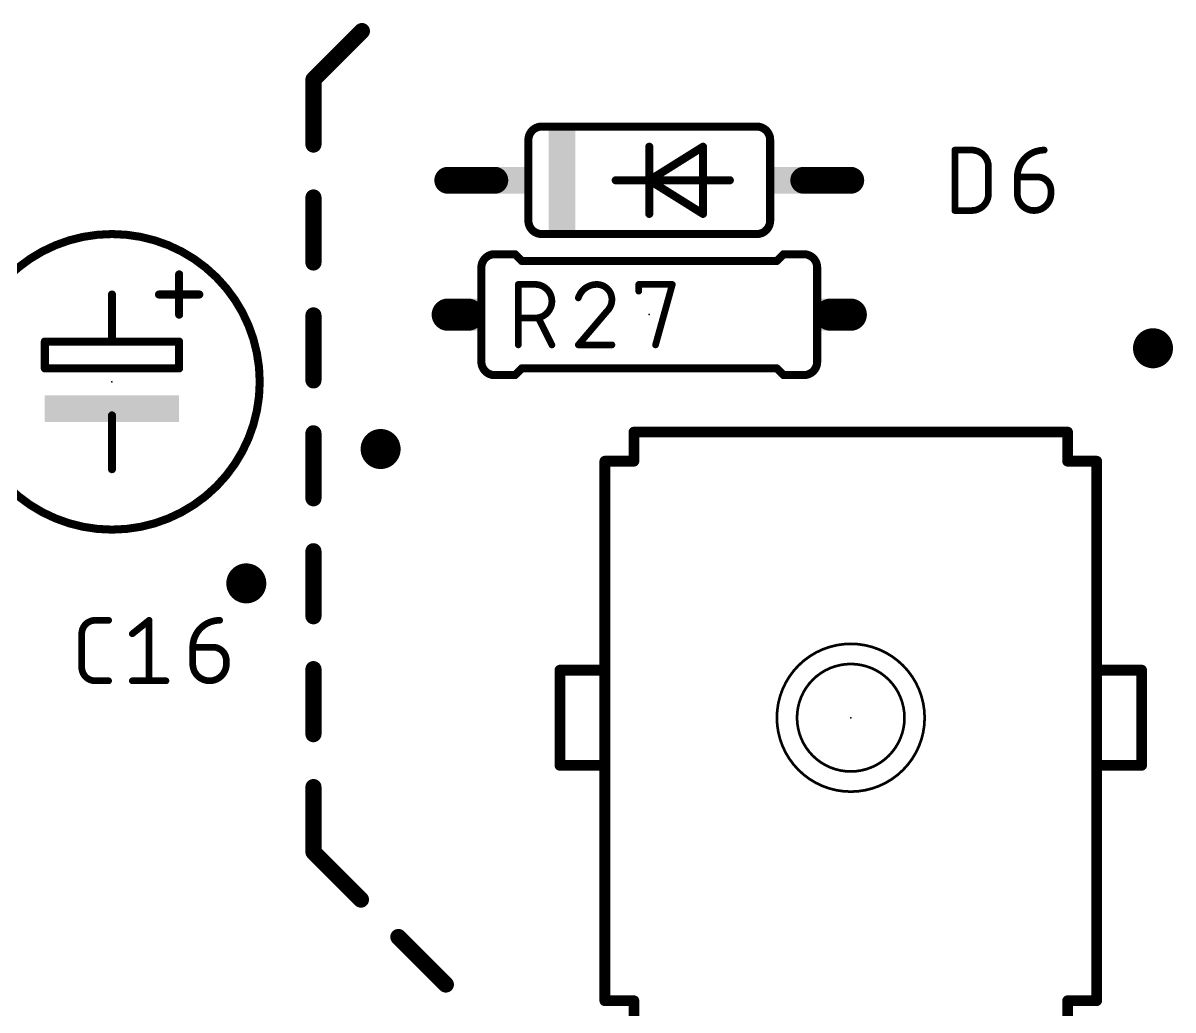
# Model space of a CAD drawing. Extents: x 0 to 81, y 0 to 102.
# Drawn here: x 41.5 to 63.24, y 50.35 to 69.01 of the extents above; entities that cross this region are included whole.
import ezdxf

# ---------------------------------------------------------------- set-up
doc = ezdxf.new("R2010")
doc.units = 0
for name, color, linetype in [('18', 110, 'CONTINUOUS'), ('21', 253, 'CONTINUOUS'), ('23', 53, 'CONTINUOUS'), ('25', 253, 'CONTINUOUS'), ('51', 253, 'CONTINUOUS')]:
    doc.layers.add(name, color=color, linetype=linetype)

# ---------------------------------------------------------------- blocks, each defined once
blk = doc.blocks.new('RECT')
blk.add_solid([(-0.5, -0.5), (0.5, -0.5), (-0.5, 0.5), (0.5, 0.5)])
blk = doc.blocks.new('ROUNDV')
at = {"const_width": 0.5}
blk.add_lwpolyline([(0, -0.25, 1), (0, 0.25, 1), (0, -0.25)], format="xyb", dxfattribs=at)

msp = doc.modelspace()

# ---------------------------------------------------------------- linework, layer by layer
at = {"layer": '21'}
for points, const_width in [([(51.308, 67.056, 0.4142), (51.054, 66.802)], 0.1524), ([(51.308, 67.0941, 1), (51.308, 67.0179)], 0.0762), ([(51.308, 67.0179, 1), (51.308, 67.0941)], 0.0762), ([(55.626, 66.802, 0.4142), (55.372, 67.056)], 0.1524), ([(55.372, 67.0941, 1), (55.372, 67.0179)], 0.0762), ([(55.372, 67.0179, 1), (55.372, 67.0941)], 0.0762), ([(51.0921, 66.802, 1), (51.0159, 66.802)], 0.0762), ([(51.0159, 66.802, 1), (51.0921, 66.802)], 0.0762), ([(55.6641, 66.802, 1), (55.5879, 66.802)], 0.0762), ([(55.5879, 66.802, 1), (55.6641, 66.802)], 0.0762), ([(53.3781, 66.675, 1), (53.3019, 66.675)], 0.0762), ([(54.3941, 66.675, 1), (54.3179, 66.675)], 0.0762), ([(54.3762, 66.6427, 1), (54.3358, 66.7073)], 0.0762), ([(52.705, 66.0781, 1), (52.705, 66.0019)], 0.0762), ([(53.3602, 66.0723, 1), (53.3198, 66.0077)], 0.0762), ([(53.34, 66.0781, 1), (53.34, 66.0019)], 0.0762), ([(53.3781, 66.04, 1), (53.3019, 66.04)], 0.0762), ([(53.3198, 66.0723, 1), (53.3602, 66.0077)], 0.0762), ([(53.34, 66.0019, 1), (53.34, 66.0781)], 0.0762), ([(54.864, 66.0019, 1), (54.864, 66.0781)], 0.0762), ([(53.3019, 66.04, 1), (53.3781, 66.04)], 0.0762), ([(54.3358, 65.3727, 1), (54.3762, 65.4373)], 0.0762), ([(51.054, 65.278, 0.4142), (51.308, 65.024)], 0.1524), ([(51.0921, 65.278, 1), (51.0159, 65.278)], 0.0762), ([(51.0159, 65.278, 1), (51.0921, 65.278)], 0.0762), ([(53.3019, 65.405, 1), (53.3781, 65.405)], 0.0762), ([(54.3179, 65.405, 1), (54.3941, 65.405)], 0.0762), ([(55.372, 65.024, 0.4142), (55.626, 65.278)], 0.1524), ([(55.6641, 65.278, 1), (55.5879, 65.278)], 0.0762), ([(55.5879, 65.278, 1), (55.6641, 65.278)], 0.0762), ([(43.18, 59.436, 1), (43.18, 65.024, 1), (43.18, 59.436)], 0.1524), ([(51.308, 65.0621, 1), (51.308, 64.9859)], 0.0762), ([(51.308, 64.9859, 1), (51.308, 65.0621)], 0.0762), ([(55.372, 65.0621, 1), (55.372, 64.9859)], 0.0762), ([(55.372, 64.9859, 1), (55.372, 65.0621)], 0.0762), ([(50.419, 64.643, 0.4142), (50.165, 64.389)], 0.1524), ([(50.419, 64.6811, 1), (50.419, 64.6049)], 0.0762), ([(50.419, 64.6049, 1), (50.419, 64.6811)], 0.0762), ([(50.8269, 64.6699, 1), (50.7731, 64.6161)], 0.0762), ([(50.8, 64.6049, 1), (50.8, 64.6811)], 0.0762), ([(50.927, 64.5541, 1), (50.927, 64.4779)], 0.0762), ([(55.753, 64.4779, 1), (55.753, 64.5541)], 0.0762), ([(55.88, 64.6811, 1), (55.88, 64.6049)], 0.0762), ([(55.9069, 64.6161, 1), (55.8531, 64.6699)], 0.0762), ([(56.515, 64.389, 0.4142), (56.261, 64.643)], 0.1524), ([(56.261, 64.6811, 1), (56.261, 64.6049)], 0.0762), ([(56.261, 64.6049, 1), (56.261, 64.6811)], 0.0762), ([(50.1269, 64.389, 1), (50.2031, 64.389)], 0.0762), ([(50.9001, 64.4891, 1), (50.9539, 64.5429)], 0.0762), ([(55.7261, 64.5429, 1), (55.7799, 64.4891)], 0.0762), ([(56.4769, 64.389, 1), (56.5531, 64.389)], 0.0762), ([(44.4881, 64.262, 1), (44.4119, 64.262)], 0.0762), ([(44.069, 63.9191, 1), (44.069, 63.8429)], 0.0762), ([(44.4881, 63.881, 1), (44.4119, 63.881)], 0.0762), ([(44.45, 63.9191, 1), (44.45, 63.8429)], 0.0762), ([(44.45, 63.8429, 1), (44.45, 63.9191)], 0.0762), ([(44.831, 63.8429, 1), (44.831, 63.9191)], 0.0762), ([(44.4119, 63.881, 1), (44.4881, 63.881)], 0.0762), ([(44.4119, 63.5, 1), (44.4881, 63.5)], 0.0762), ([(50.165, 62.611, 0.4142), (50.419, 62.357)], 0.1524), ([(50.2031, 62.611, 1), (50.1269, 62.611)], 0.0762), ([(56.261, 62.357, 0.4142), (56.515, 62.611)], 0.1524), ([(56.5531, 62.611, 1), (56.4769, 62.611)], 0.0762), ([(50.419, 62.3951, 1), (50.419, 62.3189)], 0.0762), ([(50.419, 62.3189, 1), (50.419, 62.3951)], 0.0762), ([(50.7731, 62.3839, 1), (50.8269, 62.3301)], 0.0762), ([(50.8, 62.3189, 1), (50.8, 62.3951)], 0.0762), ([(50.927, 62.5221, 1), (50.927, 62.4459)], 0.0762), ([(50.9539, 62.4571, 1), (50.9001, 62.5109)], 0.0762), ([(55.7799, 62.5109, 1), (55.7261, 62.4571)], 0.0762), ([(55.753, 62.4459, 1), (55.753, 62.5221)], 0.0762), ([(55.88, 62.3951, 1), (55.88, 62.3189)], 0.0762), ([(55.8531, 62.3301, 1), (55.9069, 62.3839)], 0.0762), ([(56.261, 62.3951, 1), (56.261, 62.3189)], 0.0762), ([(56.261, 62.3189, 1), (56.261, 62.3951)], 0.0762), ([(53.05, 61.3308, 1), (53.05, 61.2292)], 0.1016), ([(53.1008, 61.28, 1), (52.9992, 61.28)], 0.1016), ([(61.3008, 61.28, 1), (61.1992, 61.28)], 0.1016), ([(61.25, 61.2292, 1), (61.25, 61.3308)], 0.1016), ([(52.5, 60.7808, 1), (52.5, 60.6792)], 0.1016), ([(52.5508, 60.73, 1), (52.4492, 60.73)], 0.1016), ([(52.9992, 60.73, 1), (53.1008, 60.73)], 0.1016), ([(53.05, 60.6792, 1), (53.05, 60.7808)], 0.1016), ([(61.25, 60.7808, 1), (61.25, 60.6792)], 0.1016), ([(61.1992, 60.73, 1), (61.3008, 60.73)], 0.1016), ([(61.8508, 60.73, 1), (61.7492, 60.73)], 0.1016), ([(61.8, 60.6792, 1), (61.8, 60.7808)], 0.1016), ([(52.4492, 58.53, 1), (52.5508, 58.53)], 0.1016), ([(61.7492, 58.53, 1), (61.8508, 58.53)], 0.1016), ([(57.15, 54.483, 1), (57.15, 57.277, 1), (57.15, 54.483)], 0.0508), ([(57.15, 54.864, 1), (57.15, 56.896, 1), (57.15, 54.864)], 0.0508), ([(52.5508, 53.73, 1), (52.4492, 53.73)], 0.1016), ([(61.8508, 53.73, 1), (61.7492, 53.73)], 0.1016), ([(52.5, 50.5808, 1), (52.5, 50.4792)], 0.1016), ([(52.4492, 50.53, 1), (52.5508, 50.53)], 0.1016), ([(53.1008, 50.53, 1), (52.9992, 50.53)], 0.1016), ([(53.05, 50.4792, 1), (53.05, 50.5808)], 0.1016), ([(61.25, 50.5808, 1), (61.25, 50.4792)], 0.1016), ([(61.3008, 50.53, 1), (61.1992, 50.53)], 0.1016), ([(61.7492, 50.53, 1), (61.8508, 50.53)], 0.1016), ([(61.8, 50.4792, 1), (61.8, 50.5808)], 0.1016)]:
    msp.add_lwpolyline(points, format="xyb", dxfattribs=dict(at, const_width=const_width))
for points, const_width in [([(51.308, 67.056), (55.372, 67.056)], 0.1524), ([(51.054, 66.802), (51.054, 65.278)], 0.1524), ([(55.626, 66.802), (55.626, 65.278)], 0.1524), ([(53.34, 66.04), (54.356, 66.675)], 0.1524), ([(53.34, 66.675), (53.34, 66.04)], 0.1524), ([(54.356, 66.675), (54.356, 65.405)], 0.1524), ([(52.705, 66.04), (53.34, 66.04)], 0.1524), ([(54.356, 65.405), (53.34, 66.04)], 0.1524), ([(53.34, 66.04), (54.864, 66.04)], 0.1524), ([(53.34, 66.04), (53.34, 65.405)], 0.1524), ([(51.308, 65.024), (55.372, 65.024)], 0.1524), ([(50.419, 64.643), (50.8, 64.643)], 0.1524), ([(50.927, 64.516), (50.8, 64.643)], 0.1524), ([(55.753, 64.516), (50.927, 64.516)], 0.1524), ([(55.753, 64.516), (55.88, 64.643)], 0.1524), ([(56.261, 64.643), (55.88, 64.643)], 0.1524), ([(44.45, 64.262), (44.45, 63.881)], 0.1524), ([(44.069, 63.881), (44.45, 63.881)], 0.1524), ([(44.45, 63.881), (44.45, 63.5)], 0.1524), ([(44.45, 63.881), (44.831, 63.881)], 0.1524), ([(50.419, 62.357), (50.8, 62.357)], 0.1524), ([(50.927, 62.484), (50.8, 62.357)], 0.1524), ([(55.753, 62.484), (50.927, 62.484)], 0.1524), ([(55.753, 62.484), (55.88, 62.357)], 0.1524), ([(56.261, 62.357), (55.88, 62.357)], 0.1524), ([(53.05, 61.28), (61.25, 61.28)], 0.2032), ([(53.05, 61.28), (53.05, 60.73)], 0.2032), ([(61.25, 60.73), (61.25, 61.28)], 0.2032), ([(53.05, 60.73), (52.5, 60.73)], 0.2032), ([(52.5, 58.53), (52.5, 60.73)], 0.2032), ([(61.8, 60.73), (61.25, 60.73)], 0.2032), ([(61.8, 60.73), (61.8, 58.53)], 0.2032), ([(52.5, 50.53), (52.5, 53.73)], 0.2032), ([(61.8, 53.73), (61.8, 50.53)], 0.2032), ([(52.5, 50.53), (53.05, 50.53)], 0.2032), ([(53.05, 50.53), (53.05, 49.98)], 0.2032), ([(61.25, 50.53), (61.8, 50.53)], 0.2032), ([(61.25, 49.98), (61.25, 50.53)], 0.2032)]:
    msp.add_lwpolyline(points, dxfattribs=dict(at, const_width=const_width))
at = {"layer": '23'}
for p in [(53.34, 66.04), (53.34, 63.5), (43.18, 62.23), (57.15, 55.88)]:
    msp.add_point(p, dxfattribs=at)
at = {"layer": '25'}
for points, const_width in [([(47.9064, 68.8614), (46.99, 67.945)], 0.3048), ([(46.99, 67.945), (46.99, 66.7157)], 0.3048), ([(59.1185, 65.4685), (59.1185, 66.6115)], 0.127), ([(59.1185, 66.6115), (59.436, 66.6115)], 0.127), ([(59.7535, 66.294), (59.7535, 65.786)], 0.127), ([(60.2996, 66.1035), (60.6806, 66.1035)], 0.127), ([(60.2996, 65.786), (60.2996, 66.1035)], 0.127), ([(60.9346, 65.8495), (60.9346, 65.786)], 0.127), ([(46.99, 65.7157), (46.99, 64.4864)], 0.3048), ([(59.436, 65.4685), (59.1185, 65.4685)], 0.127), ([(50.8635, 62.9285), (50.8635, 64.0715)], 0.127), ([(50.8635, 64.0715), (51.181, 64.0715)], 0.127), ([(53.1412, 63.9445), (53.1412, 64.0715)], 0.127), ([(53.1412, 64.0715), (53.7762, 64.0715)], 0.127), ([(53.7762, 64.0715), (53.4587, 62.9285)], 0.127), ([(46.99, 63.4864), (46.99, 62.2571)], 0.3048), ([(51.181, 63.4365), (50.8635, 63.4365)], 0.127), ([(51.4985, 62.9285), (51.2445, 63.4365)], 0.127), ([(52.538, 63.5635), (51.9982, 62.9285)], 0.127), ([(51.9982, 62.9285), (52.6332, 62.9285)], 0.127), ([(46.99, 61.2571), (46.99, 60.0279)], 0.3048), ([(46.99, 59.0279), (46.99, 57.7986)], 0.3048), ([(42.8625, 57.7215), (43.1165, 57.7215)], 0.127), ([(43.5647, 57.4675), (43.8822, 57.7215)], 0.127), ([(43.8822, 57.7215), (43.8822, 56.5785)], 0.127), ([(42.6085, 56.8325), (42.6085, 57.4675)], 0.127), ([(44.7077, 57.2135), (45.0887, 57.2135)], 0.127), ([(44.7077, 56.896), (44.7077, 57.2135)], 0.127), ([(45.3427, 56.9595), (45.3427, 56.896)], 0.127), ([(46.99, 56.7986), (46.99, 55.5693)], 0.3048), ([(43.1165, 56.5785), (42.8625, 56.5785)], 0.127), ([(43.5647, 56.5785), (44.1997, 56.5785)], 0.127), ([(46.99, 54.5693), (46.99, 53.34)], 0.3048), ([(46.99, 53.34), (47.8884, 52.4416)], 0.3048), ([(48.5955, 51.7345), (49.4939, 50.8361)], 0.3048)]:
    msp.add_lwpolyline(points, dxfattribs=dict(at, const_width=const_width))
for points, const_width in [([(47.9603, 68.8076, 1), (47.8526, 68.9153)], 0.1524), ([(47.0662, 67.945, 1), (46.9138, 67.945)], 0.1524), ([(46.9361, 67.9989, 1), (47.0439, 67.8911)], 0.1524), ([(46.9138, 66.7157, 1), (47.0662, 66.7157)], 0.1524), ([(59.1503, 66.6115, 1), (59.0868, 66.6115)], 0.0635), ([(59.1185, 66.6433, 1), (59.1185, 66.5798)], 0.0635), ([(59.7535, 66.294, 0.4142), (59.436, 66.6115)], 0.127), ([(59.436, 66.6433, 1), (59.436, 66.5798)], 0.0635), ([(59.436, 66.5798, 1), (59.436, 66.6433)], 0.0635), ([(60.8076, 66.6115, 0.4142), (60.2996, 66.1035)], 0.127), ([(60.8076, 66.5798, 1), (60.8076, 66.6433)], 0.0635), ([(59.7853, 66.294, 1), (59.7218, 66.294)], 0.0635), ([(59.7218, 66.294, 1), (59.7853, 66.294)], 0.0635), ([(60.3314, 66.1035, 1), (60.2679, 66.1035)], 0.0635), ([(60.2996, 66.1352, 1), (60.2996, 66.0717)], 0.0635), ([(60.2679, 66.1035, 1), (60.3314, 66.1035)], 0.0635), ([(60.9346, 65.8495, 0.4142), (60.6806, 66.1035)], 0.127), ([(60.6806, 66.1352, 1), (60.6806, 66.0717)], 0.0635), ([(60.6806, 66.0717, 1), (60.6806, 66.1352)], 0.0635), ([(60.9664, 65.8495, 1), (60.9029, 65.8495)], 0.0635), ([(47.0662, 65.7157, 1), (46.9138, 65.7157)], 0.1524), ([(59.436, 65.4685, 0.4142), (59.7535, 65.786)], 0.127), ([(59.7853, 65.786, 1), (59.7218, 65.786)], 0.0635), ([(59.7218, 65.786, 1), (59.7853, 65.786)], 0.0635), ([(60.2996, 65.786, 1), (60.9346, 65.786)], 0.127), ([(60.3314, 65.786, 1), (60.2679, 65.786)], 0.0635), ([(60.2679, 65.786, 1), (60.3314, 65.786)], 0.0635), ([(60.9029, 65.8495, 1), (60.9664, 65.8495)], 0.0635), ([(60.9664, 65.786, 1), (60.9029, 65.786)], 0.0635), ([(60.9029, 65.786, 1), (60.9664, 65.786)], 0.0635), ([(59.1185, 65.5003, 1), (59.1185, 65.4368)], 0.0635), ([(59.0868, 65.4685, 1), (59.1503, 65.4685)], 0.0635), ([(59.436, 65.5003, 1), (59.436, 65.4368)], 0.0635), ([(59.436, 65.4368, 1), (59.436, 65.5003)], 0.0635), ([(46.9138, 64.4864, 1), (47.0662, 64.4864)], 0.1524), ([(50.8953, 64.0715, 1), (50.8317, 64.0715)], 0.0635), ([(50.8635, 64.1033, 1), (50.8635, 64.0397)], 0.0635), ([(51.181, 64.1033, 1), (51.181, 64.0397)], 0.0635), ([(51.181, 63.4365, 1), (51.181, 64.0715)], 0.127), ([(51.181, 64.0397, 1), (51.181, 64.1033)], 0.0635), ([(52.3475, 64.0715, 0.3252), (51.9982, 63.8175)], 0.127), ([(52.3475, 64.1033, 1), (52.3475, 64.0397)], 0.0635), ([(52.6332, 63.7858, 0.4142), (52.3475, 64.0715)], 0.127), ([(52.3475, 64.0397, 1), (52.3475, 64.1033)], 0.0635), ([(53.1412, 64.1033, 1), (53.1412, 64.0397)], 0.0635), ([(53.173, 64.0715, 1), (53.1095, 64.0715)], 0.0635), ([(53.1095, 63.9445, 1), (53.173, 63.9445)], 0.0635), ([(53.8068, 64.063, 1), (53.7456, 64.08)], 0.0635), ([(53.7762, 64.0397, 1), (53.7762, 64.1033)], 0.0635), ([(51.968, 63.8273, 1), (52.0284, 63.8077)], 0.0635), ([(52.538, 63.5635, 0.2053), (52.6332, 63.7858)], 0.127), ([(52.665, 63.7858, 1), (52.6015, 63.7857)], 0.0635), ([(52.6015, 63.7858, 1), (52.665, 63.7858)], 0.0635), ([(47.0662, 63.4864, 1), (46.9138, 63.4864)], 0.1524), ([(50.8635, 63.4683, 1), (50.8635, 63.4047)], 0.0635), ([(51.181, 63.4683, 1), (51.181, 63.4047)], 0.0635), ([(51.181, 63.4047, 1), (51.181, 63.4683)], 0.0635), ([(51.2729, 63.4507, 1), (51.2161, 63.4223)], 0.0635), ([(52.5161, 63.5865, 1), (52.5599, 63.5405)], 0.0635), ([(52.5622, 63.5429, 1), (52.5138, 63.5841)], 0.0635), ([(50.8317, 62.9285, 1), (50.8953, 62.9285)], 0.0635), ([(51.4701, 62.9143, 1), (51.5269, 62.9427)], 0.0635), ([(51.9982, 62.9603, 1), (51.9982, 62.8967)], 0.0635), ([(51.974, 62.9491, 1), (52.0224, 62.9079)], 0.0635), ([(52.6332, 62.8967, 1), (52.6332, 62.9603)], 0.0635), ([(53.4281, 62.937, 1), (53.4893, 62.92)], 0.0635), ([(46.9138, 62.2571, 1), (47.0662, 62.2571)], 0.1524), ([(47.0662, 61.2571, 1), (46.9138, 61.2571)], 0.1524), ([(46.9138, 60.0279, 1), (47.0662, 60.0279)], 0.1524), ([(47.0662, 59.0279, 1), (46.9138, 59.0279)], 0.1524), ([(46.9138, 57.7986, 1), (47.0662, 57.7986)], 0.1524), ([(42.8625, 57.7215, 0.4142), (42.6085, 57.4675)], 0.127), ([(42.8625, 57.7533, 1), (42.8625, 57.6898)], 0.0635), ([(42.8625, 57.6898, 1), (42.8625, 57.7533)], 0.0635), ([(43.1165, 57.6898, 1), (43.1165, 57.7533)], 0.0635), ([(43.914, 57.7215, 1), (43.8505, 57.7215)], 0.0635), ([(43.9021, 57.6967, 1), (43.8624, 57.7463)], 0.0635), ([(45.2157, 57.7215, 0.4142), (44.7077, 57.2135)], 0.127), ([(45.2157, 57.6898, 1), (45.2157, 57.7533)], 0.0635), ([(42.6403, 57.4675, 1), (42.5767, 57.4675)], 0.0635), ([(42.5767, 57.4675, 1), (42.6403, 57.4675)], 0.0635), ([(43.5449, 57.4923, 1), (43.5846, 57.4427)], 0.0635), ([(44.7077, 57.2453, 1), (44.7077, 57.1818)], 0.0635), ([(44.7395, 57.2135, 1), (44.676, 57.2135)], 0.0635), ([(44.676, 57.2135, 1), (44.7395, 57.2135)], 0.0635), ([(45.0887, 57.2453, 1), (45.0887, 57.1818)], 0.0635), ([(45.3427, 56.9595, 0.4142), (45.0887, 57.2135)], 0.127), ([(45.0887, 57.1818, 1), (45.0887, 57.2453)], 0.0635), ([(45.3745, 56.9595, 1), (45.311, 56.9595)], 0.0635), ([(45.311, 56.9595, 1), (45.3745, 56.9595)], 0.0635), ([(42.6403, 56.8325, 1), (42.5767, 56.8325)], 0.0635), ([(42.6085, 56.8325, 0.4142), (42.8625, 56.5785)], 0.127), ([(42.5767, 56.8325, 1), (42.6403, 56.8325)], 0.0635), ([(44.7077, 56.896, 1), (45.3427, 56.896)], 0.127), ([(44.7395, 56.896, 1), (44.676, 56.896)], 0.0635), ([(44.676, 56.896, 1), (44.7395, 56.896)], 0.0635), ([(45.3745, 56.896, 1), (45.311, 56.896)], 0.0635), ([(45.311, 56.896, 1), (45.3745, 56.896)], 0.0635), ([(47.0662, 56.7986, 1), (46.9138, 56.7986)], 0.1524), ([(42.8625, 56.6103, 1), (42.8625, 56.5468)], 0.0635), ([(42.8625, 56.5468, 1), (42.8625, 56.6103)], 0.0635), ([(43.1165, 56.5468, 1), (43.1165, 56.6103)], 0.0635), ([(43.5647, 56.6103, 1), (43.5647, 56.5468)], 0.0635), ([(43.8505, 56.5785, 1), (43.914, 56.5785)], 0.0635), ([(44.1997, 56.5468, 1), (44.1997, 56.6103)], 0.0635), ([(46.9138, 55.5693, 1), (47.0662, 55.5693)], 0.1524), ([(47.0662, 54.5693, 1), (46.9138, 54.5693)], 0.1524), ([(47.0439, 53.3939, 1), (46.9361, 53.2861)], 0.1524), ([(46.9138, 53.34, 1), (47.0662, 53.34)], 0.1524), ([(47.8345, 52.3877, 1), (47.9423, 52.4955)], 0.1524), ([(48.6494, 51.7884, 1), (48.5416, 51.6806)], 0.1524), ([(49.4401, 50.7822, 1), (49.5478, 50.8899)], 0.1524)]:
    msp.add_lwpolyline(points, format="xyb", dxfattribs=dict(at, const_width=const_width))
at = {"layer": '51'}
for points, const_width in [([(49.53, 66.04), (50.419, 66.04)], 0.508), ([(57.15, 66.04), (56.261, 66.04)], 0.508), ([(50.165, 62.611), (50.165, 64.389)], 0.1524), ([(56.515, 62.611), (56.515, 64.389)], 0.1524), ([(43.18, 63.881), (43.18, 62.992)], 0.1524), ([(49.53, 63.5), (49.911, 63.5)], 0.6096), ([(56.769, 63.5), (57.15, 63.5)], 0.6096), ([(43.18, 62.992), (41.91, 62.992)], 0.1524), ([(41.91, 62.992), (41.91, 62.484)], 0.1524), ([(44.45, 62.992), (43.18, 62.992)], 0.1524), ([(44.45, 62.484), (44.45, 62.992)], 0.1524), ([(41.91, 62.484), (44.45, 62.484)], 0.1524), ([(43.18, 61.595), (43.18, 60.579)], 0.1524), ([(52.5, 50.53), (52.5, 60.73)], 0.2032), ([(61.8, 60.73), (61.8, 50.53)], 0.2032), ([(52.4, 56.78), (51.65, 56.78)], 0.2032), ([(51.65, 56.78), (51.65, 54.98)], 0.2032), ([(62.65, 56.78), (61.9, 56.78)], 0.2032), ([(62.65, 54.98), (62.65, 56.78)], 0.2032), ([(51.65, 54.98), (52.4, 54.98)], 0.2032), ([(61.9, 54.98), (62.65, 54.98)], 0.2032)]:
    msp.add_lwpolyline(points, dxfattribs=dict(at, const_width=const_width))
for points, const_width in [([(49.53, 66.167, 1), (49.53, 65.913)], 0.254), ([(50.419, 65.913, 1), (50.419, 66.167)], 0.254), ([(56.261, 66.167, 1), (56.261, 65.913)], 0.254), ([(57.15, 65.913, 1), (57.15, 66.167)], 0.254), ([(50.2031, 64.389, 1), (50.1269, 64.389)], 0.0762), ([(56.5531, 64.389, 1), (56.4769, 64.389)], 0.0762), ([(43.2181, 63.881, 1), (43.1419, 63.881)], 0.0762), ([(49.53, 63.6524, 1), (49.53, 63.3476)], 0.3048), ([(49.911, 63.3476, 1), (49.911, 63.6524)], 0.3048), ([(56.769, 63.6524, 1), (56.769, 63.3476)], 0.3048), ([(57.15, 63.3476, 1), (57.15, 63.6524)], 0.3048), ([(41.91, 63.0301, 1), (41.91, 62.9539)], 0.0762), ([(41.9481, 62.992, 1), (41.8719, 62.992)], 0.0762), ([(43.18, 63.0301, 1), (43.18, 62.9539)], 0.0762), ([(43.18, 62.9539, 1), (43.18, 63.0301)], 0.0762), ([(44.4881, 62.992, 1), (44.4119, 62.992)], 0.0762), ([(44.45, 62.9539, 1), (44.45, 63.0301)], 0.0762), ([(43.1419, 62.992, 1), (43.2181, 62.992)], 0.0762), ([(50.1269, 62.611, 1), (50.2031, 62.611)], 0.0762), ([(56.4769, 62.611, 1), (56.5531, 62.611)], 0.0762), ([(41.91, 62.5221, 1), (41.91, 62.4459)], 0.0762), ([(41.8719, 62.484, 1), (41.9481, 62.484)], 0.0762), ([(44.4119, 62.484, 1), (44.4881, 62.484)], 0.0762), ([(44.45, 62.4459, 1), (44.45, 62.5221)], 0.0762), ([(43.2181, 61.595, 1), (43.1419, 61.595)], 0.0762), ([(52.5508, 60.73, 1), (52.4492, 60.73)], 0.1016), ([(61.8508, 60.73, 1), (61.7492, 60.73)], 0.1016), ([(43.1419, 60.579, 1), (43.2181, 60.579)], 0.0762), ([(51.65, 56.8308, 1), (51.65, 56.7292)], 0.1016), ([(51.7008, 56.78, 1), (51.5992, 56.78)], 0.1016), ([(52.4, 56.7292, 1), (52.4, 56.8308)], 0.1016), ([(61.9, 56.8308, 1), (61.9, 56.7292)], 0.1016), ([(62.7008, 56.78, 1), (62.5992, 56.78)], 0.1016), ([(62.65, 56.7292, 1), (62.65, 56.8308)], 0.1016), ([(51.65, 55.0308, 1), (51.65, 54.9292)], 0.1016), ([(51.5992, 54.98, 1), (51.7008, 54.98)], 0.1016), ([(52.4, 54.9292, 1), (52.4, 55.0308)], 0.1016), ([(61.9, 55.0308, 1), (61.9, 54.9292)], 0.1016), ([(62.5992, 54.98, 1), (62.7008, 54.98)], 0.1016), ([(62.65, 54.9292, 1), (62.65, 55.0308)], 0.1016), ([(52.4492, 50.53, 1), (52.5508, 50.53)], 0.1016), ([(61.7492, 50.53, 1), (61.8508, 50.53)], 0.1016)]:
    msp.add_lwpolyline(points, format="xyb", dxfattribs=dict(at, const_width=const_width))

# ---------------------------------------------------------------- block references
at = {"layer": '18', "xscale": 0.7564, "yscale": 0.7564}
for p in [(62.865, 62.865), (62.865, 62.865), (48.26, 60.96), (48.26, 60.96), (45.72, 58.42), (45.72, 58.42)]:
    msp.add_blockref('ROUNDV', p, dxfattribs=at)
at = {"layer": '21'}
for p, xscale, yscale in [((51.689, 66.04), 0.508, 2.032), ((50.7365, 66.04), 0.635, 0.508), ((55.9435, 66.04), 0.635, 0.508)]:
    msp.add_blockref('RECT', p, dxfattribs=dict(at, xscale=xscale, yscale=yscale))
at = {"layer": '51', "xscale": 0.254, "yscale": 0.6096}
for p in [(50.038, 63.5), (56.642, 63.5)]:
    msp.add_blockref('RECT', p, dxfattribs=at)
at = {"layer": '51', "xscale": 0.508, "yscale": 2.54, "rotation": 270}
msp.add_blockref('RECT', (43.18, 61.722), dxfattribs=at)

doc.saveas('drawing.dxf')
